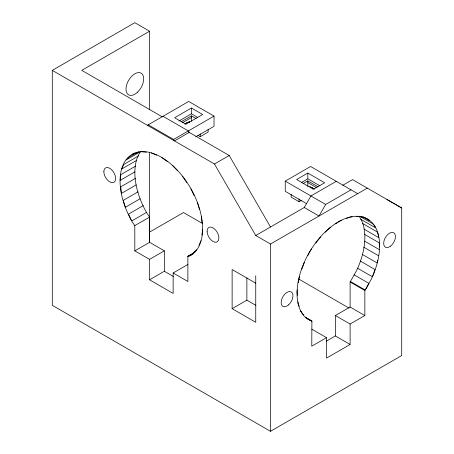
<?xml version="1.0" encoding="UTF-8"?>
<svg xmlns="http://www.w3.org/2000/svg" width="454" height="454" viewBox="0 0 454 454"><rect width="100%" height="100%" fill="white"/><g stroke="black" fill="none" stroke-linecap="round" stroke-linejoin="round"><path stroke-width="0.68" d="M134.81 250.858L134.81 225.627L132.159 221.745A58.384 33.709 60 0 1 132.159 154.326A58.384 33.709 60 0 1 190.538 188.035A58.384 33.709 60 0 1 190.538 255.454L187.888 256.272L187.888 281.503L173.144 272.99L173.144 293.42L149.553 279.8L149.553 259.37L134.81 250.858L149.593 242.322L164.337 250.835L164.337 271.265L149.553 279.8M149.593 242.322L149.593 217.091L146.943 213.21A58.384 33.709 60 0 1 140.382 151.88M255.75 283.183L232.13 269.545L232.13 308.663L255.75 322.3L255.75 275.777M335.37 315.53L350.113 324.043L350.113 344.473L335.37 335.96L335.37 315.53L350.113 307.017L364.857 315.53L364.857 290.509L371.372 279.04A58.384 33.709 -60 0 0 365.839 218.141A58.384 33.709 -60 0 0 310.059 251.124L307.795 255.63M350.113 307.017L350.113 281.996L356.628 270.527A58.384 33.709 -60 0 0 359.074 216.218M200.986 240.785L198.926 245.336M297.347 289.856L297.086 291.888L297.41 295.401M298.278 282.706L299.515 276.407M201.888 235.132L202.592 229.378M301.825 269.148L304.356 262.48M377.881 260.409L377.081 262.94L362.332 254.427M196.718 249.723L193.444 252.759L195.214 251.737M351.027 189.829L325.671 204.47L319.003 216.019L304.259 207.506L310.928 195.958L336.283 181.316M311.54 249.036L310.054 251.13A58.384 33.709 -60 0 0 305.871 317.772L311.898 321.08L311.779 346.175L326.522 337.663L326.522 358.093L350.113 344.473M315.797 243.043L320.575 237.005M325.302 232.21L328.878 228.578L330.824 227.227M335.693 223.85L339.598 221.138L341.584 220.366M342.764 185.272L352.565 179.614L401.716 207.994L401.716 355.539L270.493 431.3L52.284 305.315L52.284 70.37L134.849 22.7L149.593 31.212L149.593 109.749M149.593 31.212L81.771 70.37L162.248 116.831M147.397 125.281L188.671 101.452L214.033 116.093L214.033 126.308L195.685 136.898M191.446 108.024L174.637 117.728L185.845 124.197L202.649 114.493L191.446 108.024L191.446 113.812L178.842 121.087M181.191 121.774L191.446 115.855L196.162 118.579M182.4 122.779L191.446 117.558M134.537 153.089L132.699 154.15L136.96 152.833L138.731 151.812M184.812 124.112L189.602 121.343L189.602 122.642M137.551 152.232L129.294 156.999L126.019 160.035L140.763 151.523M138.555 155.909L123.811 164.427L121.751 168.973L136.495 160.461M148.248 124.793L173.604 139.435L214.033 116.093M135.632 166.096L120.849 174.631L120.145 180.38L134.929 171.845M197.859 135.309L200.22 136.671L208.136 132.097L208.136 129.373M135.474 178.337L120.73 186.849L121.428 193.415L136.172 184.903M138.078 191.809L123.295 200.345L125.355 207.274L140.138 198.738M52.284 70.37L214.47 164.007L229.213 155.495L270.493 227M143.282 205.594L128.539 214.101L131.325 220.184L131.813 220.922L146.557 212.41M134.81 225.627L149.593 217.091M149.445 232.193L183.507 212.529L202.501 223.499M149.553 259.37L164.337 250.835M306.643 203.704L285.243 191.344L285.243 181.129L310.598 166.487L357.695 193.682M307.829 173.059L296.621 179.529L313.43 189.233L324.638 182.763L307.829 173.059L307.829 178.848L319.837 185.782M301.343 182.593L307.829 178.848M303.113 183.615L307.829 180.891L318.084 186.815M187.888 256.272L193.801 252.855M193.234 253.298L187.928 256.362L189.681 255.914L192.405 254.24M173.144 272.99L187.928 264.455M291.139 194.408L291.139 197.132L299.055 201.707L301.416 200.345M214.47 164.007L255.75 235.512L304.793 207.194M255.75 235.512L270.493 244.025L367.309 188.126M232.13 308.663L246.874 300.151L255.96 305.394M350.113 324.043L364.857 315.53M326.295 341.198L335.37 335.96M346.283 218.533L350.238 216.995L352.111 216.887M141.29 151.744L146.256 152.238M356.362 216.643L360.062 216.427L361.673 217.018M151.29 152.941L156.619 155.206M310.672 320.405L308.289 319.537L307.364 318.589M161.976 157.674L167.305 161.562M386.973 199.482L401.716 207.994M191.446 113.812L197.933 117.558M307.829 182.593L316.875 187.82M362.877 216.83L369.63 220.735L368.41 219.481L362.797 216.904M309.673 186.384L314.463 189.148M360.663 216.768L372.337 223.51L374.709 225.939L375.447 227.76L360.703 219.248M362.366 223.357L377.109 231.869L378.534 235.376L378.738 237.618L363.995 229.105M285.243 181.129L325.671 204.47M162.992 116.281L188.348 130.922L189.199 132.392L174.455 140.905L173.604 139.435M188.665 132.086L229.213 155.495M364.477 234.332L379.221 242.845L379.612 247.135M364.545 241.102L379.289 249.615M363.756 247.18L378.5 255.693M360.238 261.016L374.981 269.528L373.46 274.312L372.257 276.707L357.514 268.195M354.165 274.863L368.909 283.375L366.645 287.887L365.152 289.981L350.409 281.469M350.113 281.996L364.857 290.509M298.721 279.051L348.978 308.062M300.247 311.007L301.428 311.688L301.989 313.073L303.794 314.928M305.36 317.34L311.898 321.08M305.593 317.567L311.779 321.154M311.779 329.15L326.522 337.663M164.337 271.265L173.411 276.503M172.656 165.602L177.622 170.846M182.491 176.254L186.753 182.497M190.924 188.836L194.198 195.646M197.382 202.484L199.437 209.39M299.282 306.393L298.164 303.647L298.006 301.887M201.349 216.325L202.047 222.88M312.624 187.508L312.624 188.921M307.829 180.891L307.829 186.339M299.055 198.875L299.055 201.707M270.493 244.025L270.493 431.3M246.874 277.797L246.874 300.151M200.22 133.839L200.22 136.671M191.446 115.855L191.446 121.303M186.656 122.472L186.656 123.885M149.593 152.203L149.593 242.765M390.423 246.221A8.342 4.818 -60 0 0 394.203 233.078A8.342 4.818 -60 0 0 384.095 240.614A8.342 4.818 -60 0 0 390.423 246.221M207.115 231.829A8.342 4.818 60 0 0 216.354 242.198A8.342 4.818 60 0 0 215.514 229.957A8.342 4.818 60 0 0 207.115 231.829M288.591 304.85A8.342 4.818 -60 0 0 291.235 291.928A8.342 4.818 -60 0 0 281.367 300.679A8.342 4.818 -60 0 0 288.591 304.85M103.853 171.691A8.342 4.818 60 0 0 112.694 182.695A8.342 4.818 60 0 0 112.694 170.897A8.342 4.818 60 0 0 103.853 171.691M137.136 92.537A12.513 7.224 -60 0 0 141.103 73.156A12.513 7.224 -60 0 0 126.303 86.277A12.513 7.224 -60 0 0 137.136 92.537"/></g></svg>
